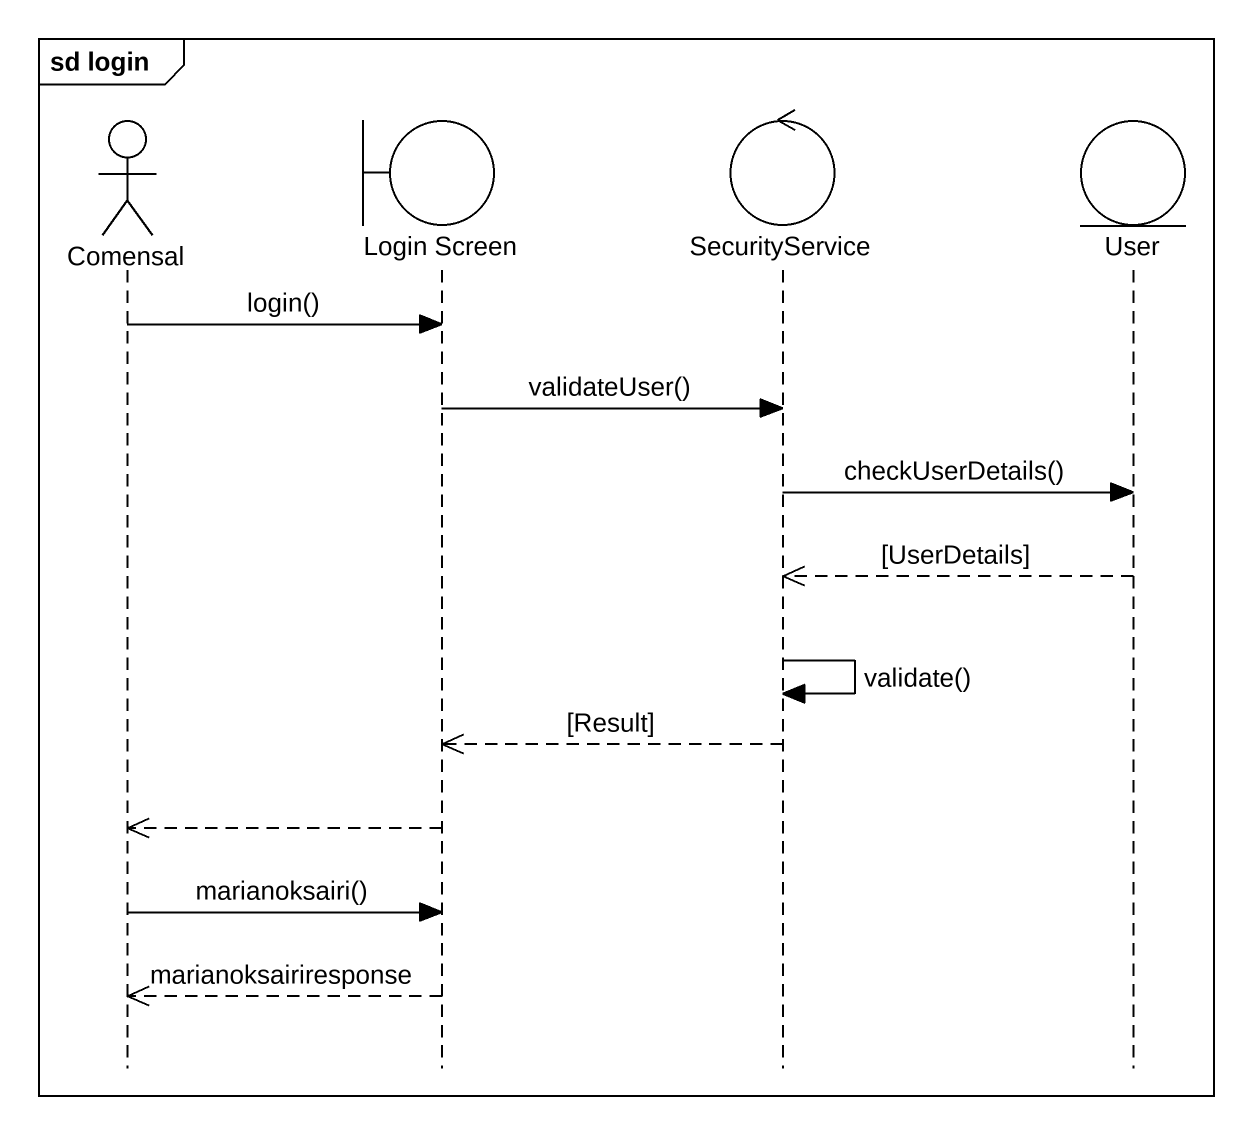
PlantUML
@startuml
mainframe sd login
hide footbox
actor Comensal
boundary "Login Screen" as Login_Screen
control SecurityService
entity User

Comensal -> Login_Screen : login()
Login_Screen -> SecurityService : validateUser()
SecurityService -> User : checkUserDetails()
User -->> SecurityService : [UserDetails]
SecurityService -> SecurityService : validate()
SecurityService -->> Login_Screen : [Result]
Login_Screen -->> Comensal
Comensal -> Login_Screen : marianoksairi()
Login_Screen -->> Comensal : marianoksairiresponse
@enduml
